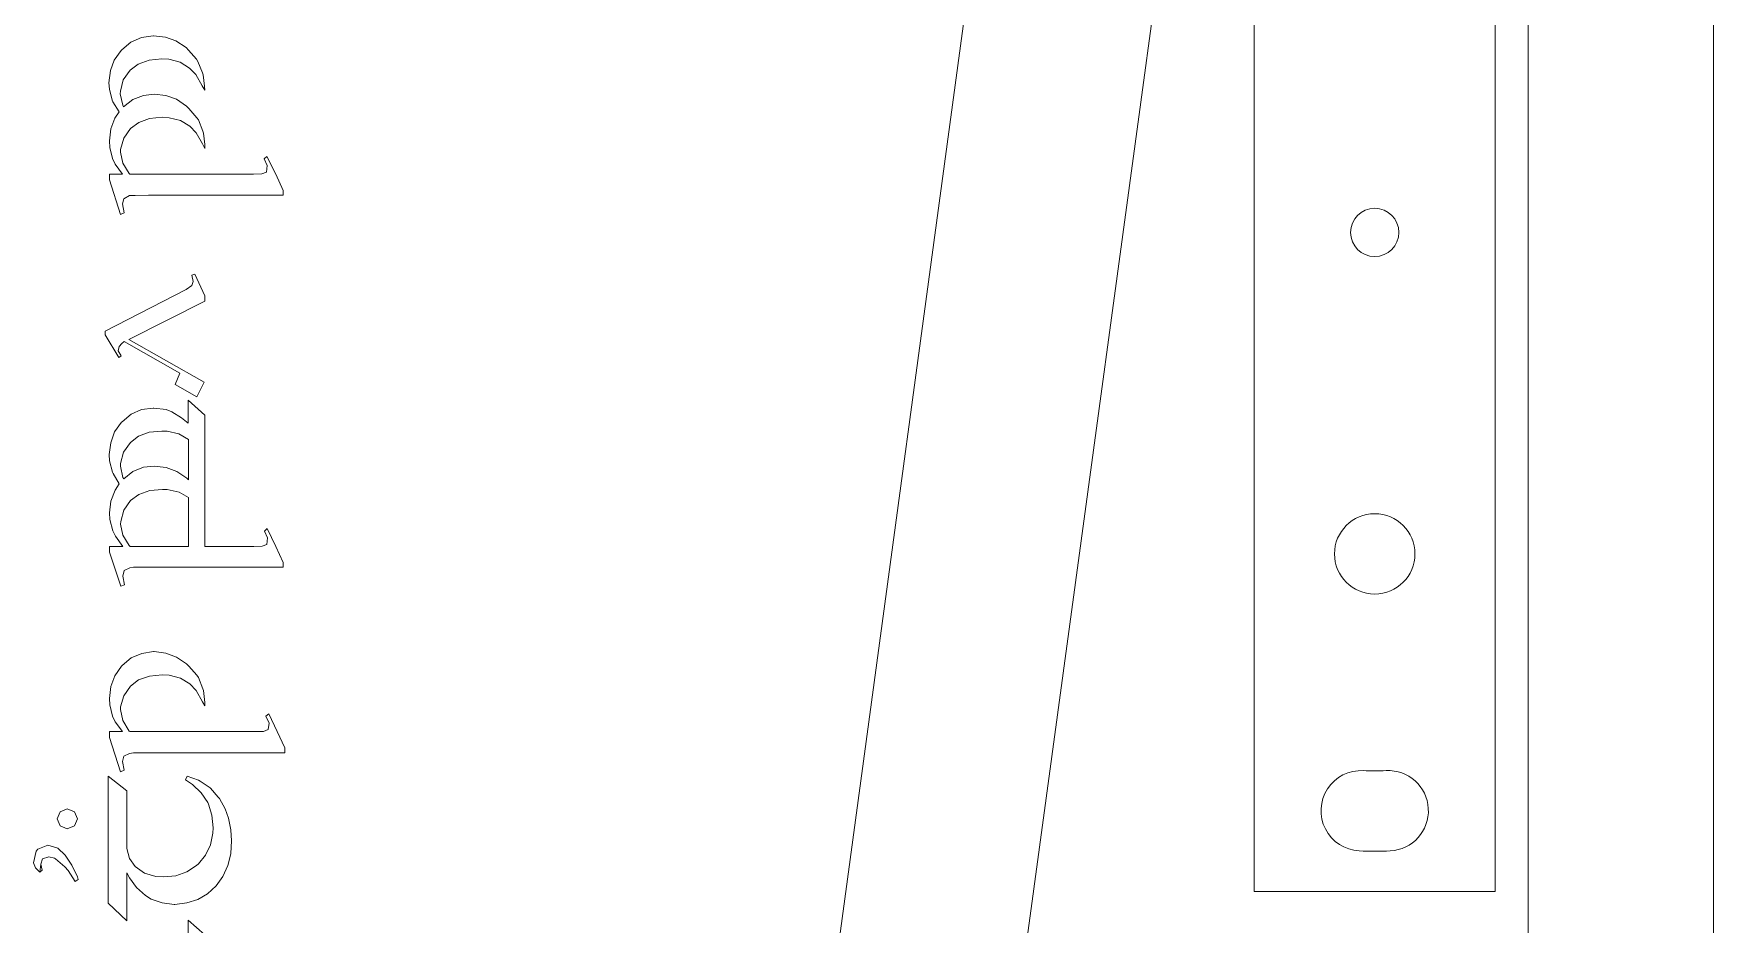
# Model space of a CAD drawing. Header units: inches. Extents: x 0.3 to 23.5, y 0.3 to 34.7.
# Drawn here: x 5.11 to 10.33, y 17.64 to 20.41 of the extents above; entities that cross this region are included whole.
import ezdxf

# ---------------------------------------------------------------- set-up
doc = ezdxf.new("R2010")
doc.units = ezdxf.units.IN
doc.header["$MEASUREMENT"] = 0
doc.layers.add('cut', color=6, linetype='Continuous', lineweight=0)
doc.layers.add('etch', color=1, linetype='Continuous', lineweight=0)

msp = doc.modelspace()

# ---------------------------------------------------------------- linework, layer by layer
at = {"layer": 'cut', "color": 6, "lineweight": 9, "true_color": 0xff00ff}
for points in [[(10.3321, 0.2941), (10.3321, 0.2941), (10.3321, 32.4849), (10.3321, 32.4849)], [(9.3931, 30.719), (9.3931, 30.719), (5.8038, 4.2305), (5.8038, 4.2305)], [(6.4233, 4.5391), (6.4233, 4.5391), (9.7566, 29.0551), (9.7566, 29.0551)], [(9.7566, 29.0551), (9.7566, 29.0551), (9.7566, 1.6539), (9.7566, 1.6539)], [(8.9041, 22.2416), (8.9041, 22.2416), (8.9041, 17.7416), (8.9041, 17.7416)], [(9.6541, 22.2416), (9.6541, 22.2416), (9.6541, 17.7416), (9.6541, 17.7416)], [(9.2438, 18.1175), (9.2673, 18.1163), (9.2909, 18.1163), (9.3145, 18.1175)], [(9.2438, 18.1175), (9.2673, 18.1163), (9.2909, 18.1163), (9.3145, 18.1175)], [(9.2307, 17.8679), (9.263, 17.8662), (9.2953, 17.8662), (9.3275, 17.8679)], [(9.6541, 17.7416), (9.6541, 17.7416), (8.9041, 17.7416), (8.9041, 17.7416)]]:
    msp.add_open_spline(points, degree=3, dxfattribs=at)
for points, knots in [([(9.3541, 19.7916), (9.3541, 19.833), (9.3206, 19.8666), (9.2791, 19.8666), (9.2791, 19.8666), (9.2377, 19.8666), (9.2041, 19.833), (9.2041, 19.7916), (9.2041, 19.7916), (9.2041, 19.7502), (9.2377, 19.7166), (9.2791, 19.7166), (9.2791, 19.7166), (9.3206, 19.7166), (9.3541, 19.7502), (9.3541, 19.7916)], [0, 0, 0, 0, 0.2, 0.2, 0.2, 0.2, 0.4, 0.4, 0.4, 0.4, 0.6, 0.6, 0.6, 0.6, 1, 1, 1, 1]), ([(9.4041, 18.7916), (9.4041, 18.8606), (9.3482, 18.9166), (9.2791, 18.9166), (9.2791, 18.9166), (9.2101, 18.9166), (9.1541, 18.8606), (9.1541, 18.7916), (9.1541, 18.7916), (9.1541, 18.7226), (9.2101, 18.6666), (9.2791, 18.6666), (9.2791, 18.6666), (9.3482, 18.6666), (9.4041, 18.7226), (9.4041, 18.7916)], [0, 0, 0, 0, 0.2, 0.2, 0.2, 0.2, 0.4, 0.4, 0.4, 0.4, 0.6, 0.6, 0.6, 0.6, 1, 1, 1, 1]), ([(9.2438, 18.1175), (9.1992, 18.1199), (9.1567, 18.0982), (9.1324, 18.0608), (9.1324, 18.0608), (9.1081, 18.0233), (9.1056, 17.9757), (9.1259, 17.9359), (9.1259, 17.9359), (9.1462, 17.8961), (9.1861, 17.8702), (9.2307, 17.8679)], [0, 0, 0, 0, 0.25, 0.25, 0.25, 0.25, 0.5, 0.5, 0.5, 0.5, 1, 1, 1, 1]), ([(9.3275, 17.8679), (9.3965, 17.8715), (9.4494, 17.9303), (9.4458, 17.9992), (9.4458, 17.9992), (9.4422, 18.0682), (9.3834, 18.1211), (9.3145, 18.1175)], [0, 0, 0, 0, 0.333333, 0.333333, 0.333333, 0.333333, 1, 1, 1, 1])]:
    msp.add_open_spline(points, degree=3, knots=knots, dxfattribs=at)
at = {"layer": 'etch', "color": 1, "lineweight": 9, "true_color": 0xff0000}
for points in [[(5.4123, 20.3833), (5.4123, 20.3833), (5.3842, 20.3598), (5.3842, 20.3598)], [(5.4452, 20.3983), (5.4452, 20.3983), (5.4123, 20.3833), (5.4123, 20.3833)], [(5.4819, 20.403), (5.4819, 20.403), (5.4452, 20.3983), (5.4452, 20.3983)], [(5.4828, 20.403), (5.4828, 20.403), (5.4819, 20.403), (5.4819, 20.403)], [(5.5195, 20.3993), (5.5195, 20.3993), (5.4828, 20.403), (5.4828, 20.403)], [(5.5524, 20.387), (5.5524, 20.387), (5.5195, 20.3993), (5.5195, 20.3993)], [(5.5843, 20.3664), (5.5843, 20.3664), (5.5524, 20.387), (5.5524, 20.387)], [(5.3607, 20.3278), (5.3607, 20.3278), (5.3484, 20.2949), (5.3484, 20.2949)], [(5.3823, 20.3579), (5.3823, 20.3579), (5.3607, 20.3278), (5.3607, 20.3278)], [(5.3842, 20.3598), (5.3842, 20.3598), (5.3823, 20.3579), (5.3823, 20.3579)], [(5.4349, 20.3147), (5.4349, 20.3147), (5.4687, 20.3278), (5.4687, 20.3278)], [(5.4687, 20.3278), (5.4687, 20.3278), (5.5082, 20.3316), (5.5082, 20.3316)], [(5.5082, 20.3316), (5.5082, 20.3316), (5.5298, 20.3306), (5.5298, 20.3306)], [(5.5298, 20.3306), (5.5298, 20.3306), (5.5655, 20.3212), (5.5655, 20.3212)], [(5.5655, 20.3212), (5.5655, 20.3212), (5.5947, 20.3025), (5.5947, 20.3025)], [(5.5918, 20.3588), (5.5918, 20.3588), (5.5843, 20.3664), (5.5843, 20.3664)], [(5.6163, 20.3306), (5.6163, 20.3306), (5.5918, 20.3588), (5.5918, 20.3588)], [(5.62, 20.3231), (5.62, 20.3231), (5.6163, 20.3306), (5.6163, 20.3306)], [(5.6351, 20.2884), (5.6351, 20.2884), (5.62, 20.3231), (5.62, 20.3231)], [(5.3484, 20.2949), (5.3484, 20.2949), (5.3437, 20.2573), (5.3437, 20.2573)], [(5.3795, 20.231), (5.3795, 20.231), (5.3879, 20.2658), (5.3879, 20.2658)], [(5.3879, 20.2658), (5.3879, 20.2658), (5.4095, 20.2959), (5.4095, 20.2959)], [(5.4095, 20.2959), (5.4095, 20.2959), (5.4349, 20.3147), (5.4349, 20.3147)], [(5.5947, 20.3025), (5.5947, 20.3025), (5.6144, 20.2827), (5.6144, 20.2827)], [(5.6144, 20.2827), (5.6144, 20.2827), (5.6341, 20.2479), (5.6341, 20.2479)], [(5.637, 20.2818), (5.637, 20.2818), (5.6351, 20.2884), (5.6351, 20.2884)], [(5.6407, 20.2461), (5.6407, 20.2461), (5.637, 20.2818), (5.637, 20.2818)], [(5.3437, 20.2573), (5.3437, 20.2573), (5.3456, 20.2376), (5.3456, 20.2376)], [(5.3456, 20.2376), (5.3456, 20.2376), (5.3541, 20.2028), (5.3541, 20.2028)], [(5.3785, 20.2226), (5.3785, 20.2226), (5.3795, 20.231), (5.3795, 20.231)], [(5.387, 20.1869), (5.387, 20.1869), (5.3785, 20.2226), (5.3785, 20.2226)], [(5.4509, 20.2179), (5.4509, 20.2179), (5.418, 20.2047), (5.418, 20.2047)], [(5.4847, 20.2216), (5.4847, 20.2216), (5.4509, 20.2179), (5.4509, 20.2179)], [(5.5204, 20.2179), (5.5204, 20.2179), (5.4847, 20.2216), (5.4847, 20.2216)], [(5.5543, 20.2057), (5.5543, 20.2057), (5.5204, 20.2179), (5.5204, 20.2179)], [(5.6341, 20.2479), (5.6341, 20.2479), (5.6417, 20.2338), (5.6417, 20.2338)], [(5.6417, 20.2338), (5.6417, 20.2338), (5.6407, 20.2461), (5.6407, 20.2461)], [(5.3541, 20.2028), (5.3541, 20.2028), (5.356, 20.1981), (5.356, 20.1981)], [(5.356, 20.1981), (5.356, 20.1981), (5.3757, 20.1662), (5.3757, 20.1662)], [(5.3757, 20.1662), (5.3757, 20.1662), (5.3625, 20.1474), (5.3625, 20.1474)], [(5.3888, 20.1822), (5.3888, 20.1822), (5.387, 20.1869), (5.387, 20.1869)], [(5.418, 20.2047), (5.418, 20.2047), (5.3888, 20.1822), (5.3888, 20.1822)], [(5.5853, 20.184), (5.5853, 20.184), (5.5543, 20.2057), (5.5543, 20.2057)], [(5.5928, 20.1775), (5.5928, 20.1775), (5.5853, 20.184), (5.5853, 20.184)], [(5.6172, 20.1483), (5.6172, 20.1483), (5.5928, 20.1775), (5.5928, 20.1775)], [(5.3494, 20.1136), (5.3494, 20.1136), (5.3456, 20.076), (5.3456, 20.076)], [(5.3625, 20.1474), (5.3625, 20.1474), (5.3494, 20.1136), (5.3494, 20.1136)], [(5.3898, 20.0844), (5.3898, 20.0844), (5.4105, 20.1145), (5.4105, 20.1145)], [(5.4105, 20.1145), (5.4105, 20.1145), (5.4368, 20.1333), (5.4368, 20.1333)], [(5.4368, 20.1333), (5.4368, 20.1333), (5.4697, 20.1455), (5.4697, 20.1455)], [(5.4697, 20.1455), (5.4697, 20.1455), (5.5091, 20.1502), (5.5091, 20.1502)], [(5.5091, 20.1502), (5.5091, 20.1502), (5.5308, 20.1483), (5.5308, 20.1483)], [(5.5308, 20.1483), (5.5308, 20.1483), (5.5665, 20.1399), (5.5665, 20.1399)], [(5.5665, 20.1399), (5.5665, 20.1399), (5.5956, 20.122), (5.5956, 20.122)], [(5.5956, 20.122), (5.5956, 20.122), (5.6153, 20.1013), (5.6153, 20.1013)], [(5.6219, 20.1417), (5.6219, 20.1417), (5.6172, 20.1483), (5.6172, 20.1483)], [(5.636, 20.107), (5.636, 20.107), (5.6219, 20.1417), (5.6219, 20.1417)], [(5.6379, 20.1004), (5.6379, 20.1004), (5.636, 20.107), (5.636, 20.107)], [(5.3456, 20.076), (5.3456, 20.076), (5.3466, 20.0562), (5.3466, 20.0562)], [(5.3466, 20.0562), (5.3466, 20.0562), (5.355, 20.0215), (5.355, 20.0215)], [(5.3804, 20.0496), (5.3804, 20.0496), (5.3898, 20.0844), (5.3898, 20.0844)], [(5.6153, 20.1013), (5.6153, 20.1013), (5.6351, 20.0666), (5.6351, 20.0666)], [(5.6351, 20.0666), (5.6351, 20.0666), (5.6426, 20.0525), (5.6426, 20.0525)], [(5.6426, 20.0647), (5.6426, 20.0647), (5.6379, 20.1004), (5.6379, 20.1004)], [(5.6426, 20.0525), (5.6426, 20.0525), (5.6426, 20.0647), (5.6426, 20.0647)], [(5.355, 20.0215), (5.355, 20.0215), (5.3635, 20.0036), (5.3635, 20.0036)], [(5.3635, 20.0036), (5.3635, 20.0036), (5.386, 19.9726), (5.386, 19.9726)], [(5.3804, 20.0412), (5.3804, 20.0412), (5.3804, 20.0496), (5.3804, 20.0496)], [(5.387, 20.0074), (5.387, 20.0074), (5.3804, 20.0412), (5.3804, 20.0412)], [(5.4067, 19.9745), (5.4067, 19.9745), (5.387, 20.0074), (5.387, 20.0074)], [(5.8353, 20.028), (5.8353, 20.028), (5.8268, 20.0205), (5.8268, 20.0205)], [(5.8268, 20.0205), (5.8268, 20.0205), (5.8362, 19.9998), (5.8362, 19.9998)], [(5.8625, 19.9726), (5.8625, 19.9726), (5.8353, 20.028), (5.8353, 20.028)], [(5.3456, 19.9726), (5.3456, 19.9726), (5.3456, 19.9547), (5.3456, 19.9547)], [(5.386, 19.9726), (5.386, 19.9726), (5.3456, 19.9726), (5.3456, 19.9726)], [(5.3456, 19.9547), (5.3456, 19.9547), (5.3804, 19.8476), (5.3804, 19.8476)], [(5.4086, 19.9726), (5.4086, 19.9726), (5.4067, 19.9745), (5.4067, 19.9745)], [(5.7939, 19.9726), (5.7939, 19.9726), (5.4086, 19.9726), (5.4086, 19.9726)], [(5.8193, 19.9735), (5.8193, 19.9735), (5.7939, 19.9726), (5.7939, 19.9726)], [(5.8343, 19.9792), (5.8343, 19.9792), (5.8193, 19.9735), (5.8193, 19.9735)], [(5.8362, 19.9998), (5.8362, 19.9998), (5.8343, 19.9792), (5.8343, 19.9792)], [(5.886, 19.9218), (5.886, 19.9218), (5.8625, 19.9726), (5.8625, 19.9726)], [(5.3907, 19.8965), (5.3907, 19.8965), (5.4076, 19.9059), (5.4076, 19.9059)], [(5.4076, 19.9059), (5.4076, 19.9059), (5.4255, 19.9068), (5.4255, 19.9068)], [(5.4255, 19.9068), (5.4255, 19.9068), (5.4669, 19.9077), (5.4669, 19.9077)], [(5.4669, 19.9077), (5.4669, 19.9077), (5.886, 19.9077), (5.886, 19.9077)], [(5.886, 19.9077), (5.886, 19.9077), (5.886, 19.9218), (5.886, 19.9218)], [(5.3804, 19.8476), (5.3804, 19.8476), (5.3917, 19.8523), (5.3917, 19.8523)], [(5.386, 19.8805), (5.386, 19.8805), (5.3907, 19.8965), (5.3907, 19.8965)], [(5.3917, 19.8523), (5.3917, 19.8523), (5.386, 19.8805), (5.386, 19.8805)], [(5.6106, 19.6615), (5.6106, 19.6615), (5.6012, 19.6587), (5.6012, 19.6587)], [(5.6012, 19.6587), (5.6012, 19.6587), (5.6059, 19.639), (5.6059, 19.639)], [(5.6059, 19.639), (5.6059, 19.639), (5.6012, 19.6267), (5.6012, 19.6267)], [(5.6426, 19.5948), (5.6426, 19.5948), (5.6106, 19.6615), (5.6106, 19.6615)], [(5.5843, 19.6145), (5.5843, 19.6145), (5.3325, 19.4848), (5.3325, 19.4848)], [(5.6012, 19.6267), (5.6012, 19.6267), (5.5843, 19.6145), (5.5843, 19.6145)], [(5.6426, 19.5779), (5.6426, 19.5779), (5.6426, 19.5948), (5.6426, 19.5948)], [(5.4058, 19.4585), (5.4058, 19.4585), (5.6426, 19.5779), (5.6426, 19.5779)], [(5.3325, 19.4848), (5.3325, 19.4848), (5.3325, 19.4735), (5.3325, 19.4735)], [(5.3325, 19.4735), (5.3325, 19.4735), (5.3748, 19.4021), (5.3748, 19.4021)], [(5.3729, 19.4237), (5.3729, 19.4237), (5.3757, 19.4369), (5.3757, 19.4369)], [(5.3757, 19.4369), (5.3757, 19.4369), (5.3842, 19.4463), (5.3842, 19.4463)], [(5.3842, 19.4463), (5.3842, 19.4463), (5.3917, 19.4519), (5.3917, 19.4519)], [(5.3917, 19.4519), (5.3917, 19.4519), (5.5646, 19.3533), (5.5646, 19.3533)], [(5.6398, 19.326), (5.6398, 19.326), (5.4058, 19.4585), (5.4058, 19.4585)], [(5.3823, 19.4078), (5.3823, 19.4078), (5.3729, 19.4237), (5.3729, 19.4237)], [(5.3748, 19.4021), (5.3748, 19.4021), (5.3823, 19.4078), (5.3823, 19.4078)], [(5.5646, 19.3533), (5.5646, 19.3533), (5.5496, 19.3185), (5.5496, 19.3185)], [(5.6172, 19.28), (5.6172, 19.28), (5.6398, 19.326), (5.6398, 19.326)], [(5.5496, 19.3185), (5.5496, 19.3185), (5.6172, 19.28), (5.6172, 19.28)], [(5.4133, 19.2264), (5.4133, 19.2264), (5.3851, 19.2019), (5.3851, 19.2019)], [(5.4452, 19.2405), (5.4452, 19.2405), (5.4133, 19.2264), (5.4133, 19.2264)], [(5.4819, 19.2452), (5.4819, 19.2452), (5.4452, 19.2405), (5.4452, 19.2405)], [(5.4838, 19.2452), (5.4838, 19.2452), (5.4819, 19.2452), (5.4819, 19.2452)], [(5.5214, 19.2405), (5.5214, 19.2405), (5.4838, 19.2452), (5.4838, 19.2452)], [(5.5392, 19.2339), (5.5392, 19.2339), (5.5214, 19.2405), (5.5214, 19.2405)], [(5.5693, 19.2151), (5.5693, 19.2151), (5.5392, 19.2339), (5.5392, 19.2339)], [(5.6426, 19.2236), (5.6426, 19.2236), (5.59, 19.2696), (5.59, 19.2696)], [(5.59, 19.2696), (5.59, 19.2696), (5.59, 19.1982), (5.59, 19.1982)], [(5.6426, 18.8148), (5.6426, 18.8148), (5.6426, 19.2236), (5.6426, 19.2236)], [(5.3616, 19.1709), (5.3616, 19.1709), (5.3494, 19.1371), (5.3494, 19.1371)], [(5.3832, 19.201), (5.3832, 19.201), (5.3616, 19.1709), (5.3616, 19.1709)], [(5.3851, 19.2019), (5.3851, 19.2019), (5.3832, 19.201), (5.3832, 19.201)], [(5.4358, 19.1578), (5.4358, 19.1578), (5.4687, 19.17), (5.4687, 19.17)], [(5.4687, 19.17), (5.4687, 19.17), (5.5082, 19.1738), (5.5082, 19.1738)], [(5.5082, 19.1738), (5.5082, 19.1738), (5.5251, 19.1738), (5.5251, 19.1738)], [(5.5251, 19.1738), (5.5251, 19.1738), (5.5608, 19.1653), (5.5608, 19.1653)], [(5.59, 19.1982), (5.59, 19.1982), (5.5693, 19.2151), (5.5693, 19.2151)], [(5.3494, 19.1371), (5.3494, 19.1371), (5.3447, 19.1005), (5.3447, 19.1005)], [(5.3888, 19.108), (5.3888, 19.108), (5.4105, 19.138), (5.4105, 19.138)], [(5.4105, 19.138), (5.4105, 19.138), (5.4358, 19.1578), (5.4358, 19.1578)], [(5.5608, 19.1653), (5.5608, 19.1653), (5.5909, 19.1474), (5.5909, 19.1474)], [(5.5909, 19.1474), (5.5909, 19.1474), (5.5909, 19.0224), (5.5909, 19.0224)], [(5.3447, 19.1005), (5.3447, 19.1005), (5.3456, 19.0807), (5.3456, 19.0807)], [(5.3456, 19.0807), (5.3456, 19.0807), (5.355, 19.0459), (5.355, 19.0459)], [(5.3795, 19.0732), (5.3795, 19.0732), (5.3888, 19.108), (5.3888, 19.108)], [(5.3795, 19.0647), (5.3795, 19.0647), (5.3795, 19.0732), (5.3795, 19.0732)], [(5.387, 19.029), (5.387, 19.029), (5.3795, 19.0647), (5.3795, 19.0647)], [(5.4847, 19.0647), (5.4847, 19.0647), (5.4509, 19.061), (5.4509, 19.061)], [(5.5214, 19.06), (5.5214, 19.06), (5.4847, 19.0647), (5.4847, 19.0647)], [(5.355, 19.0459), (5.355, 19.0459), (5.3569, 19.0412), (5.3569, 19.0412)], [(5.3569, 19.0412), (5.3569, 19.0412), (5.3757, 19.0093), (5.3757, 19.0093)], [(5.3898, 19.0253), (5.3898, 19.0253), (5.387, 19.029), (5.387, 19.029)], [(5.418, 19.0478), (5.418, 19.0478), (5.3898, 19.0253), (5.3898, 19.0253)], [(5.4509, 19.061), (5.4509, 19.061), (5.418, 19.0478), (5.418, 19.0478)], [(5.5552, 19.0478), (5.5552, 19.0478), (5.5214, 19.06), (5.5214, 19.06)], [(5.5862, 19.0271), (5.5862, 19.0271), (5.5552, 19.0478), (5.5552, 19.0478)], [(5.5909, 19.0224), (5.5909, 19.0224), (5.5862, 19.0271), (5.5862, 19.0271)], [(5.3635, 18.9896), (5.3635, 18.9896), (5.3503, 18.9557), (5.3503, 18.9557)], [(5.3757, 19.0093), (5.3757, 19.0093), (5.3635, 18.9896), (5.3635, 18.9896)], [(5.3898, 18.9275), (5.3898, 18.9275), (5.4114, 18.9576), (5.4114, 18.9576)], [(5.4114, 18.9576), (5.4114, 18.9576), (5.4368, 18.9764), (5.4368, 18.9764)], [(5.4368, 18.9764), (5.4368, 18.9764), (5.4706, 18.9886), (5.4706, 18.9886)], [(5.4706, 18.9886), (5.4706, 18.9886), (5.5101, 18.9924), (5.5101, 18.9924)], [(5.5101, 18.9924), (5.5101, 18.9924), (5.5251, 18.9914), (5.5251, 18.9914)], [(5.5251, 18.9914), (5.5251, 18.9914), (5.5618, 18.9839), (5.5618, 18.9839)], [(5.5618, 18.9839), (5.5618, 18.9839), (5.5909, 18.967), (5.5909, 18.967)], [(5.5909, 18.967), (5.5909, 18.967), (5.5909, 18.8148), (5.5909, 18.8148)], [(5.3503, 18.9557), (5.3503, 18.9557), (5.3456, 18.9191), (5.3456, 18.9191)], [(5.3456, 18.9191), (5.3456, 18.9191), (5.3466, 18.8984), (5.3466, 18.8984)], [(5.3813, 18.8928), (5.3813, 18.8928), (5.3898, 18.9275), (5.3898, 18.9275)], [(5.3466, 18.8984), (5.3466, 18.8984), (5.356, 18.8636), (5.356, 18.8636)], [(5.356, 18.8636), (5.356, 18.8636), (5.3644, 18.8467), (5.3644, 18.8467)], [(5.3804, 18.8843), (5.3804, 18.8843), (5.3813, 18.8928), (5.3813, 18.8928)], [(5.387, 18.8495), (5.387, 18.8495), (5.3804, 18.8843), (5.3804, 18.8843)], [(5.8362, 18.8702), (5.8362, 18.8702), (5.8277, 18.8627), (5.8277, 18.8627)], [(5.8277, 18.8627), (5.8277, 18.8627), (5.8371, 18.842), (5.8371, 18.842)], [(5.8625, 18.8148), (5.8625, 18.8148), (5.8362, 18.8702), (5.8362, 18.8702)], [(5.3456, 18.8148), (5.3456, 18.8148), (5.3456, 18.7969), (5.3456, 18.7969)], [(5.387, 18.8148), (5.387, 18.8148), (5.3456, 18.8148), (5.3456, 18.8148)], [(5.3644, 18.8467), (5.3644, 18.8467), (5.387, 18.8148), (5.387, 18.8148)], [(5.4067, 18.8176), (5.4067, 18.8176), (5.387, 18.8495), (5.387, 18.8495)], [(5.4095, 18.8148), (5.4095, 18.8148), (5.4067, 18.8176), (5.4067, 18.8176)], [(5.5909, 18.8148), (5.5909, 18.8148), (5.4095, 18.8148), (5.4095, 18.8148)], [(5.7948, 18.8148), (5.7948, 18.8148), (5.6426, 18.8148), (5.6426, 18.8148)], [(5.8202, 18.8157), (5.8202, 18.8157), (5.7948, 18.8148), (5.7948, 18.8148)], [(5.8353, 18.8213), (5.8353, 18.8213), (5.8202, 18.8157), (5.8202, 18.8157)], [(5.8371, 18.842), (5.8371, 18.842), (5.8353, 18.8213), (5.8353, 18.8213)], [(5.886, 18.7649), (5.886, 18.7649), (5.8625, 18.8148), (5.8625, 18.8148)], [(5.3456, 18.7969), (5.3456, 18.7969), (5.3813, 18.6907), (5.3813, 18.6907)], [(5.4086, 18.748), (5.4086, 18.748), (5.4208, 18.7499), (5.4208, 18.7499)], [(5.4208, 18.7499), (5.4208, 18.7499), (5.4678, 18.7499), (5.4678, 18.7499)], [(5.4678, 18.7499), (5.4678, 18.7499), (5.886, 18.7499), (5.886, 18.7499)], [(5.886, 18.7499), (5.886, 18.7499), (5.886, 18.7649), (5.886, 18.7649)], [(5.387, 18.7227), (5.387, 18.7227), (5.3917, 18.7396), (5.3917, 18.7396)], [(5.3926, 18.6954), (5.3926, 18.6954), (5.387, 18.7227), (5.387, 18.7227)], [(5.3917, 18.7396), (5.3917, 18.7396), (5.4086, 18.748), (5.4086, 18.748)], [(5.3813, 18.6907), (5.3813, 18.6907), (5.3926, 18.6954), (5.3926, 18.6954)], [(5.4828, 18.4877), (5.4828, 18.4877), (5.4462, 18.4821), (5.4462, 18.4821)], [(5.4847, 18.4877), (5.4847, 18.4877), (5.4828, 18.4877), (5.4828, 18.4877)], [(5.5204, 18.483), (5.5204, 18.483), (5.4847, 18.4877), (5.4847, 18.4877)], [(5.3832, 18.4426), (5.3832, 18.4426), (5.3625, 18.4125), (5.3625, 18.4125)], [(5.3851, 18.4445), (5.3851, 18.4445), (5.3832, 18.4426), (5.3832, 18.4426)], [(5.4133, 18.468), (5.4133, 18.468), (5.3851, 18.4445), (5.3851, 18.4445)], [(5.4462, 18.4821), (5.4462, 18.4821), (5.4133, 18.468), (5.4133, 18.468)], [(5.5543, 18.4708), (5.5543, 18.4708), (5.5204, 18.483), (5.5204, 18.483)], [(5.5853, 18.4501), (5.5853, 18.4501), (5.5543, 18.4708), (5.5543, 18.4708)], [(5.5928, 18.4426), (5.5928, 18.4426), (5.5853, 18.4501), (5.5853, 18.4501)], [(5.6172, 18.4144), (5.6172, 18.4144), (5.5928, 18.4426), (5.5928, 18.4426)], [(5.3625, 18.4125), (5.3625, 18.4125), (5.3494, 18.3787), (5.3494, 18.3787)], [(5.4105, 18.3806), (5.4105, 18.3806), (5.4358, 18.3994), (5.4358, 18.3994)], [(5.4358, 18.3994), (5.4358, 18.3994), (5.4697, 18.4116), (5.4697, 18.4116)], [(5.4697, 18.4116), (5.4697, 18.4116), (5.5091, 18.4153), (5.5091, 18.4153)], [(5.5091, 18.4153), (5.5091, 18.4153), (5.5308, 18.4144), (5.5308, 18.4144)], [(5.5308, 18.4144), (5.5308, 18.4144), (5.5665, 18.405), (5.5665, 18.405)], [(5.5665, 18.405), (5.5665, 18.405), (5.5956, 18.3871), (5.5956, 18.3871)], [(5.5956, 18.3871), (5.5956, 18.3871), (5.6153, 18.3665), (5.6153, 18.3665)], [(5.6219, 18.4069), (5.6219, 18.4069), (5.6172, 18.4144), (5.6172, 18.4144)], [(5.636, 18.3721), (5.636, 18.3721), (5.6219, 18.4069), (5.6219, 18.4069)], [(5.3494, 18.3787), (5.3494, 18.3787), (5.3456, 18.342), (5.3456, 18.342)], [(5.3456, 18.342), (5.3456, 18.342), (5.3466, 18.3223), (5.3466, 18.3223)], [(5.3804, 18.3157), (5.3804, 18.3157), (5.3898, 18.3505), (5.3898, 18.3505)], [(5.3898, 18.3505), (5.3898, 18.3505), (5.4105, 18.3806), (5.4105, 18.3806)], [(5.6153, 18.3665), (5.6153, 18.3665), (5.6351, 18.3317), (5.6351, 18.3317)], [(5.6351, 18.3317), (5.6351, 18.3317), (5.6426, 18.3185), (5.6426, 18.3185)], [(5.6379, 18.3665), (5.6379, 18.3665), (5.636, 18.3721), (5.636, 18.3721)], [(5.6426, 18.3298), (5.6426, 18.3298), (5.6379, 18.3665), (5.6379, 18.3665)], [(5.3466, 18.3223), (5.3466, 18.3223), (5.355, 18.2866), (5.355, 18.2866)], [(5.355, 18.2866), (5.355, 18.2866), (5.3635, 18.2697), (5.3635, 18.2697)], [(5.3804, 18.3073), (5.3804, 18.3073), (5.3804, 18.3157), (5.3804, 18.3157)], [(5.387, 18.2734), (5.387, 18.2734), (5.3804, 18.3073), (5.3804, 18.3073)], [(5.6426, 18.3185), (5.6426, 18.3185), (5.6426, 18.3298), (5.6426, 18.3298)], [(5.8409, 18.2941), (5.8409, 18.2941), (5.8315, 18.2866), (5.8315, 18.2866)], [(5.8315, 18.2866), (5.8315, 18.2866), (5.8418, 18.265), (5.8418, 18.265)], [(5.8672, 18.2387), (5.8672, 18.2387), (5.8409, 18.2941), (5.8409, 18.2941)], [(5.3456, 18.2387), (5.3456, 18.2387), (5.3456, 18.2208), (5.3456, 18.2208)], [(5.386, 18.2387), (5.386, 18.2387), (5.3456, 18.2387), (5.3456, 18.2387)], [(5.3635, 18.2697), (5.3635, 18.2697), (5.386, 18.2387), (5.386, 18.2387)], [(5.4067, 18.2405), (5.4067, 18.2405), (5.387, 18.2734), (5.387, 18.2734)], [(5.4086, 18.2387), (5.4086, 18.2387), (5.4067, 18.2405), (5.4067, 18.2405)], [(5.7986, 18.2387), (5.7986, 18.2387), (5.4086, 18.2387), (5.4086, 18.2387)], [(5.824, 18.2387), (5.824, 18.2387), (5.7986, 18.2387), (5.7986, 18.2387)], [(5.839, 18.2452), (5.839, 18.2452), (5.824, 18.2387), (5.824, 18.2387)], [(5.8418, 18.265), (5.8418, 18.265), (5.839, 18.2452), (5.839, 18.2452)], [(5.8907, 18.1879), (5.8907, 18.1879), (5.8672, 18.2387), (5.8672, 18.2387)], [(5.3456, 18.2208), (5.3456, 18.2208), (5.3804, 18.1137), (5.3804, 18.1137)], [(5.8907, 18.1729), (5.8907, 18.1729), (5.8907, 18.1879), (5.8907, 18.1879)], [(5.386, 18.1456), (5.386, 18.1456), (5.3907, 18.1625), (5.3907, 18.1625)], [(5.3917, 18.1184), (5.3917, 18.1184), (5.386, 18.1456), (5.386, 18.1456)], [(5.3907, 18.1625), (5.3907, 18.1625), (5.4076, 18.171), (5.4076, 18.171)], [(5.4076, 18.171), (5.4076, 18.171), (5.4208, 18.1729), (5.4208, 18.1729)], [(5.4208, 18.1729), (5.4208, 18.1729), (5.4669, 18.1729), (5.4669, 18.1729)], [(5.4669, 18.1729), (5.4669, 18.1729), (5.8907, 18.1729), (5.8907, 18.1729)], [(5.3419, 18.1005), (5.3419, 18.1005), (5.3419, 17.7048), (5.3419, 17.7048)], [(5.4001, 18.0545), (5.4001, 18.0545), (5.3419, 18.1005), (5.3419, 18.1005)], [(5.3804, 18.1137), (5.3804, 18.1137), (5.3917, 18.1184), (5.3917, 18.1184)], [(5.5871, 18.1005), (5.5871, 18.1005), (5.5824, 18.0883), (5.5824, 18.0883)], [(5.5824, 18.0883), (5.5824, 18.0883), (5.6041, 18.0742), (5.6041, 18.0742)], [(5.6229, 18.0873), (5.6229, 18.0873), (5.5871, 18.1005), (5.5871, 18.1005)], [(5.6041, 18.0742), (5.6041, 18.0742), (5.6304, 18.0488), (5.6304, 18.0488)], [(5.6276, 18.0845), (5.6276, 18.0845), (5.6229, 18.0873), (5.6229, 18.0873)], [(5.6586, 18.0639), (5.6586, 18.0639), (5.6276, 18.0845), (5.6276, 18.0845)], [(5.4001, 17.875), (5.4001, 17.875), (5.4001, 18.0545), (5.4001, 18.0545)], [(5.6304, 18.0488), (5.6304, 18.0488), (5.6511, 18.0187), (5.6511, 18.0187)], [(5.6511, 18.0187), (5.6511, 18.0187), (5.6539, 18.0131), (5.6539, 18.0131)], [(5.6595, 18.0629), (5.6595, 18.0629), (5.6586, 18.0639), (5.6586, 18.0639)], [(5.6839, 18.0347), (5.6839, 18.0347), (5.6595, 18.0629), (5.6595, 18.0629)], [(5.6877, 18.031), (5.6877, 18.031), (5.6839, 18.0347), (5.6839, 18.0347)], [(5.7056, 17.999), (5.7056, 17.999), (5.6877, 18.031), (5.6877, 18.031)], [(5.183, 17.9671), (5.183, 17.9671), (5.1924, 17.9896), (5.1924, 17.9896)], [(5.1924, 17.9454), (5.1924, 17.9454), (5.183, 17.9671), (5.183, 17.9671)], [(5.1924, 17.9896), (5.1924, 17.9896), (5.214, 17.999), (5.214, 17.999)], [(5.214, 17.999), (5.214, 17.999), (5.2366, 17.9896), (5.2366, 17.9896)], [(5.2366, 17.9896), (5.2366, 17.9896), (5.246, 17.9671), (5.246, 17.9671)], [(5.246, 17.9671), (5.246, 17.9671), (5.2366, 17.9454), (5.2366, 17.9454)], [(5.6539, 18.0131), (5.6539, 18.0131), (5.6642, 17.9793), (5.6642, 17.9793)], [(5.6642, 17.9793), (5.6642, 17.9793), (5.668, 17.9398), (5.668, 17.9398)], [(5.7159, 17.9699), (5.7159, 17.9699), (5.7056, 17.999), (5.7056, 17.999)], [(5.7234, 17.9332), (5.7234, 17.9332), (5.7159, 17.9699), (5.7159, 17.9699)], [(5.214, 17.936), (5.214, 17.936), (5.1924, 17.9454), (5.1924, 17.9454)], [(5.2366, 17.9454), (5.2366, 17.9454), (5.214, 17.936), (5.214, 17.936)], [(5.667, 17.9229), (5.667, 17.9229), (5.6595, 17.8862), (5.6595, 17.8862)], [(5.668, 17.9398), (5.668, 17.9398), (5.667, 17.9229), (5.667, 17.9229)], [(5.7253, 17.8994), (5.7253, 17.8994), (5.7234, 17.9332), (5.7234, 17.9332)], [(5.1182, 17.8665), (5.1182, 17.8665), (5.1097, 17.8308), (5.1097, 17.8308)], [(5.1229, 17.8731), (5.1229, 17.8731), (5.1182, 17.8665), (5.1182, 17.8665)], [(5.1539, 17.8853), (5.1539, 17.8853), (5.1229, 17.8731), (5.1229, 17.8731)], [(5.1849, 17.8759), (5.1849, 17.8759), (5.1539, 17.8853), (5.1539, 17.8853)], [(5.2075, 17.8543), (5.2075, 17.8543), (5.1849, 17.8759), (5.1849, 17.8759)], [(5.4076, 17.8439), (5.4076, 17.8439), (5.4001, 17.875), (5.4001, 17.875)], [(5.6595, 17.8862), (5.6595, 17.8862), (5.6445, 17.8543), (5.6445, 17.8543)], [(5.7234, 17.8599), (5.7234, 17.8599), (5.7253, 17.8994), (5.7253, 17.8994)], [(5.1097, 17.8308), (5.1097, 17.8308), (5.1154, 17.8148), (5.1154, 17.8148)], [(5.1154, 17.8148), (5.1154, 17.8148), (5.1295, 17.8016), (5.1295, 17.8016)], [(5.1323, 17.827), (5.1323, 17.827), (5.1295, 17.8016), (5.1295, 17.8016)], [(5.1295, 17.8016), (5.1295, 17.8016), (5.1323, 17.827), (5.1323, 17.827)], [(5.1295, 17.8016), (5.1295, 17.8016), (5.136, 17.8082), (5.136, 17.8082)], [(5.1323, 17.827), (5.1323, 17.827), (5.1379, 17.843), (5.1379, 17.843)], [(5.136, 17.8082), (5.136, 17.8082), (5.1323, 17.827), (5.1323, 17.827)], [(5.1379, 17.843), (5.1379, 17.843), (5.1567, 17.8496), (5.1567, 17.8496)], [(5.1567, 17.8496), (5.1567, 17.8496), (5.1746, 17.8449), (5.1746, 17.8449)], [(5.1746, 17.8449), (5.1746, 17.8449), (5.1783, 17.843), (5.1783, 17.843)], [(5.1783, 17.843), (5.1783, 17.843), (5.2065, 17.8186), (5.2065, 17.8186)], [(5.2065, 17.8186), (5.2065, 17.8186), (5.2169, 17.8063), (5.2169, 17.8063)], [(5.2291, 17.8233), (5.2291, 17.8233), (5.2075, 17.8543), (5.2075, 17.8543)], [(5.23, 17.8214), (5.23, 17.8214), (5.2291, 17.8233), (5.2291, 17.8233)], [(5.246, 17.7875), (5.246, 17.7875), (5.23, 17.8214), (5.23, 17.8214)], [(5.4255, 17.8195), (5.4255, 17.8195), (5.4076, 17.8439), (5.4076, 17.8439)], [(5.4546, 17.7988), (5.4546, 17.7988), (5.4255, 17.8195), (5.4255, 17.8195)], [(5.6163, 17.8223), (5.6163, 17.8223), (5.5862, 17.8026), (5.5862, 17.8026)], [(5.6219, 17.828), (5.6219, 17.828), (5.6163, 17.8223), (5.6163, 17.8223)], [(5.6445, 17.8543), (5.6445, 17.8543), (5.6219, 17.828), (5.6219, 17.828)], [(5.698, 17.7885), (5.698, 17.7885), (5.714, 17.8223), (5.714, 17.8223)], [(5.714, 17.8223), (5.714, 17.8223), (5.715, 17.8251), (5.715, 17.8251)], [(5.715, 17.8251), (5.715, 17.8251), (5.7234, 17.8599), (5.7234, 17.8599)], [(5.2169, 17.8063), (5.2169, 17.8063), (5.2385, 17.7725), (5.2385, 17.7725)], [(5.2385, 17.7725), (5.2385, 17.7725), (5.2488, 17.7791), (5.2488, 17.7791)], [(5.2488, 17.7791), (5.2488, 17.7791), (5.246, 17.7875), (5.246, 17.7875)], [(5.4001, 17.6503), (5.4001, 17.6503), (5.4001, 17.7998), (5.4001, 17.7998)], [(5.4001, 17.7998), (5.4001, 17.7998), (5.4076, 17.7838), (5.4076, 17.7838)], [(5.4076, 17.7838), (5.4076, 17.7838), (5.4293, 17.7537), (5.4293, 17.7537)], [(5.4894, 17.7885), (5.4894, 17.7885), (5.4546, 17.7988), (5.4546, 17.7988)], [(5.5148, 17.7866), (5.5148, 17.7866), (5.4894, 17.7885), (5.4894, 17.7885)], [(5.5524, 17.7904), (5.5524, 17.7904), (5.5148, 17.7866), (5.5148, 17.7866)], [(5.5862, 17.8026), (5.5862, 17.8026), (5.5524, 17.7904), (5.5524, 17.7904)], [(5.6501, 17.734), (5.6501, 17.734), (5.6774, 17.7594), (5.6774, 17.7594)], [(5.6774, 17.7594), (5.6774, 17.7594), (5.698, 17.7885), (5.698, 17.7885)], [(5.3419, 17.7048), (5.3419, 17.7048), (5.4001, 17.6503), (5.4001, 17.6503)], [(5.4293, 17.7537), (5.4293, 17.7537), (5.4575, 17.7293), (5.4575, 17.7293)], [(5.4575, 17.7293), (5.4575, 17.7293), (5.4753, 17.718), (5.4753, 17.718)], [(5.4753, 17.718), (5.4753, 17.718), (5.5091, 17.7058), (5.5091, 17.7058)], [(5.5091, 17.7058), (5.5091, 17.7058), (5.5467, 17.7011), (5.5467, 17.7011)], [(5.5486, 17.7011), (5.5486, 17.7011), (5.5862, 17.7058), (5.5862, 17.7058)], [(5.5862, 17.7058), (5.5862, 17.7058), (5.62, 17.7161), (5.62, 17.7161)], [(5.62, 17.7161), (5.62, 17.7161), (5.6501, 17.734), (5.6501, 17.734)], [(5.5467, 17.7011), (5.5467, 17.7011), (5.5486, 17.7011), (5.5486, 17.7011)], [(5.6426, 17.6062), (5.6426, 17.6062), (5.59, 17.6522), (5.59, 17.6522)], [(5.59, 17.6522), (5.59, 17.6522), (5.59, 17.5808), (5.59, 17.5808)]]:
    msp.add_open_spline(points, degree=3, dxfattribs=at)

doc.saveas('drawing.dxf')
